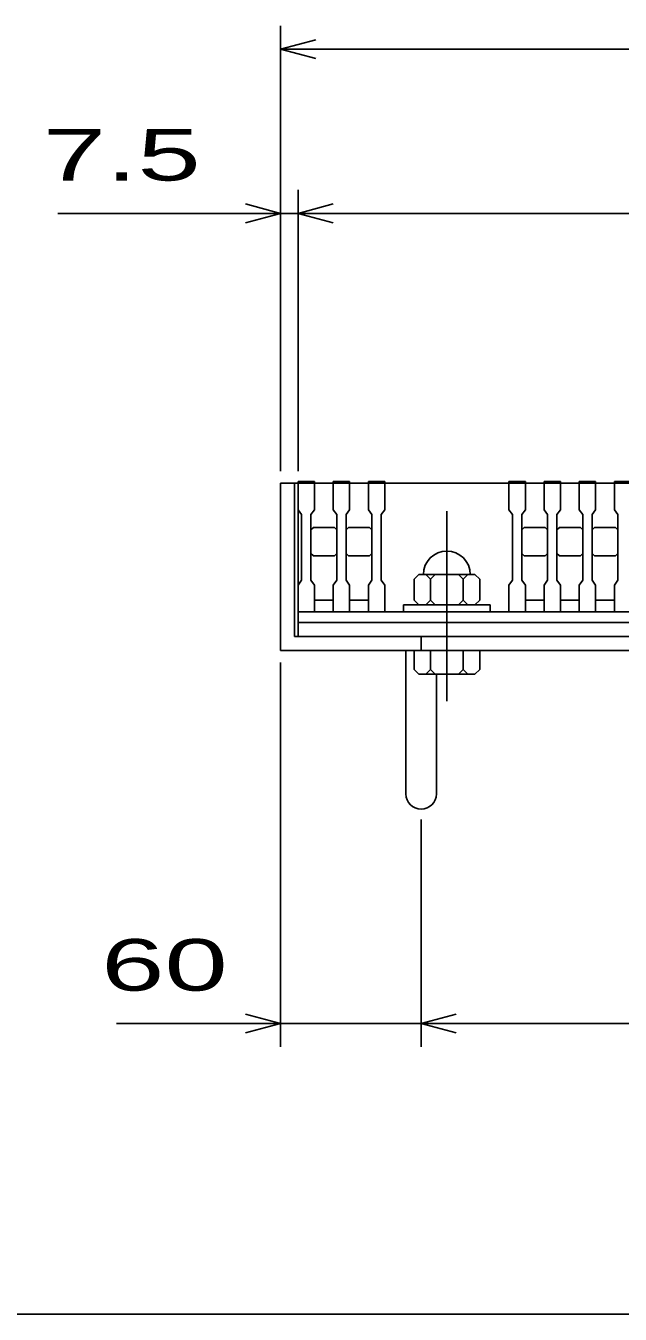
# Model space of a CAD drawing. Units: millimetres, scale not verified. Extents: x -1820 to 1731, y -1282 to 1054.
# Drawn here: x -1469 to -1215, y -1146 to -597 of the extents above; entities that cross this region are included whole.
import ezdxf
from ezdxf.enums import TextEntityAlignment as Align

# ---------------------------------------------------------------- set-up
doc = ezdxf.new("R2010")
doc.units = ezdxf.units.MM
doc.header["$LTSCALE"] = 10
doc.linetypes.add('CHAIN', pattern=[18.5, 12, -1.5, 3.5, -1.5])
for name, color, linetype, lineweight in [('0_2', 150, 'Continuous', 25), ('16', 3, 'Continuous', 25), ('19', 6, 'Continuous', 25), ('22', 4, 'Continuous', 25)]:
    doc.layers.add(name, color=color, linetype=linetype, lineweight=lineweight)
doc.styles.add('ベクトル', font='')
doc.styles.get('ベクトル').set_extended_font_data('ベクトル')

msp = doc.modelspace()

# ---------------------------------------------------------------- linework, layer by layer
at = {"layer": '0_2'}
msp.add_line((1731, -1146.5), (-1729, -1146.5), dxfattribs=at)
at = {"layer": '16'}
for p, q in [((-1352.5, -792), (-1352.5, -791.3)), ((-1352.5, -791.3), (-1345.5, -791.3)), ((-1352.5, -792), (-1352.5, -803.5)), ((-1345.5, -792), (-1352.5, -792)), ((-1352.5, -792), (-1352.5, -842)), ((-1352.5, -792), (-852.5, -792)), ((-1345.5, -791.3), (-1345.5, -792)), ((-1345.5, -803.5), (-1345.5, -792)), ((-1337.5, -792), (-1337.5, -791.3)), ((-1337.5, -791.3), (-1330.5, -791.3)), ((-1337.5, -792), (-1337.5, -803.5)), ((-1330.5, -792), (-1337.5, -792)), ((-1330.5, -791.3), (-1330.5, -792)), ((-1330.5, -803.5), (-1330.5, -792)), ((-1322.5, -792), (-1322.5, -791.3)), ((-1322.5, -791.3), (-1315.5, -791.3)), ((-1322.5, -792), (-1322.5, -803.5)), ((-1315.5, -792), (-1322.5, -792)), ((-1315.5, -791.3), (-1315.5, -792)), ((-1315.5, -803.5), (-1315.5, -792)), ((-1315.5, -792), (-1262.5, -792)), ((-1262.5, -792), (-1262.5, -791.3)), ((-1262.5, -791.3), (-1255.5, -791.3)), ((-1262.5, -792), (-1262.5, -803.5)), ((-1255.5, -792), (-1262.5, -792)), ((-1255.5, -791.3), (-1255.5, -792)), ((-1255.5, -803.5), (-1255.5, -792)), ((-1247.5, -792), (-1247.5, -791.3)), ((-1247.5, -791.3), (-1240.5, -791.3)), ((-1247.5, -792), (-1247.5, -803.5)), ((-1240.5, -792), (-1247.5, -792)), ((-1240.5, -791.3), (-1240.5, -792)), ((-1240.5, -803.5), (-1240.5, -792)), ((-1232.5, -792), (-1232.5, -791.3)), ((-1232.5, -791.3), (-1225.5, -791.3)), ((-1232.5, -792), (-1232.5, -803.5)), ((-1225.5, -792), (-1232.5, -792)), ((-1225.5, -791.3), (-1225.5, -792)), ((-1225.5, -803.5), (-1225.5, -792)), ((-1217.5, -792), (-1217.5, -791.3)), ((-1217.5, -791.3), (-1210.5, -791.3)), ((-1217.5, -792), (-1217.5, -803.5)), ((-1210.5, -792), (-1217.5, -792)), ((-1352.5, -803.5), (-1351, -805.5)), ((-1351, -805.5), (-1351, -833.5)), ((-1347, -805.5), (-1345.5, -803.5)), ((-1347, -833.5), (-1347, -805.5)), ((-1337.5, -803.5), (-1336, -805.5)), ((-1336, -805.5), (-1336, -833.5)), ((-1332, -805.5), (-1330.5, -803.5)), ((-1332, -833.5), (-1332, -805.5)), ((-1322.5, -803.5), (-1321, -805.5)), ((-1321, -805.5), (-1321, -833.5)), ((-1317, -805.5), (-1315.5, -803.5)), ((-1317, -833.5), (-1317, -805.5)), ((-1262.5, -803.5), (-1261, -805.5)), ((-1261, -805.5), (-1261, -833.5)), ((-1257, -805.5), (-1255.5, -803.5)), ((-1257, -833.5), (-1257, -805.5)), ((-1247.5, -803.5), (-1246, -805.5)), ((-1246, -805.5), (-1246, -833.5)), ((-1242, -805.5), (-1240.5, -803.5)), ((-1242, -833.5), (-1242, -805.5)), ((-1232.5, -803.5), (-1231, -805.5)), ((-1231, -805.5), (-1231, -833.5)), ((-1227, -805.5), (-1225.5, -803.5)), ((-1227, -833.5), (-1227, -805.5)), ((-1217.5, -803.5), (-1216, -805.5)), ((-1216, -805.5), (-1216, -833.5)), ((-1347, -812), (-1346, -811)), ((-1346, -811), (-1337, -811)), ((-1337, -811), (-1336, -812)), ((-1332, -812), (-1331, -811)), ((-1331, -811), (-1322, -811)), ((-1322, -811), (-1321, -812)), ((-1257, -812), (-1256, -811)), ((-1256, -811), (-1247, -811)), ((-1247, -811), (-1246, -812)), ((-1242, -812), (-1241, -811)), ((-1241, -811), (-1232, -811)), ((-1232, -811), (-1231, -812)), ((-1227, -812), (-1226, -811)), ((-1226, -811), (-1217, -811)), ((-1217, -811), (-1216, -812)), ((-1346, -823), (-1347, -822)), ((-1337, -823), (-1346, -823)), ((-1336, -822), (-1337, -823)), ((-1331, -823), (-1332, -822)), ((-1322, -823), (-1331, -823)), ((-1321, -822), (-1322, -823)), ((-1256, -823), (-1257, -822)), ((-1247, -823), (-1256, -823)), ((-1246, -822), (-1247, -823)), ((-1241, -823), (-1242, -822)), ((-1232, -823), (-1241, -823)), ((-1231, -822), (-1232, -823)), ((-1226, -823), (-1227, -822)), ((-1217, -823), (-1226, -823)), ((-1216, -822), (-1217, -823)), ((-1351, -833.5), (-1352.5, -835.5)), ((-1345.5, -835.5), (-1347, -833.5)), ((-1336, -833.5), (-1337.5, -835.5)), ((-1330.5, -835.5), (-1332, -833.5)), ((-1321, -833.5), (-1322.5, -835.5)), ((-1315.5, -835.5), (-1317, -833.5)), ((-1301, -831), (-1303, -833)), ((-1303, -833), (-1303, -842)), ((-1277, -831), (-1301, -831)), ((-1296, -833), (-1298, -831)), ((-1294, -831), (-1296, -833)), ((-1296, -842), (-1296, -833)), ((-1282, -833), (-1284, -831)), ((-1280, -831), (-1282, -833)), ((-1282, -842), (-1282, -833)), ((-1275, -833), (-1277, -831)), ((-1275, -842), (-1275, -833)), ((-1261, -833.5), (-1262.5, -835.5)), ((-1255.5, -835.5), (-1257, -833.5)), ((-1246, -833.5), (-1247.5, -835.5)), ((-1240.5, -835.5), (-1242, -833.5)), ((-1231, -833.5), (-1232.5, -835.5)), ((-1225.5, -835.5), (-1227, -833.5)), ((-1216, -833.5), (-1217.5, -835.5)), ((-1352.5, -835.5), (-1352.5, -847)), ((-1345.5, -847), (-1345.5, -835.5)), ((-1337.5, -835.5), (-1337.5, -847)), ((-1330.5, -847), (-1330.5, -835.5)), ((-1322.5, -835.5), (-1322.5, -847)), ((-1315.5, -847), (-1315.5, -835.5)), ((-1262.5, -835.5), (-1262.5, -847)), ((-1255.5, -847), (-1255.5, -835.5)), ((-1247.5, -835.5), (-1247.5, -847)), ((-1240.5, -847), (-1240.5, -835.5)), ((-1232.5, -835.5), (-1232.5, -847)), ((-1225.5, -847), (-1225.5, -835.5)), ((-1217.5, -835.5), (-1217.5, -847)), ((-1345.5, -842), (-1337.5, -842)), ((-1330.5, -842), (-1322.5, -842)), ((-1307.5, -847), (-1307.5, -844)), ((-1307.5, -844), (-1270.5, -844)), ((-1303, -842), (-1301, -844)), ((-1298, -844), (-1296, -842)), ((-1296, -842), (-1294, -844)), ((-1284, -844), (-1282, -842)), ((-1282, -842), (-1280, -844)), ((-1277, -844), (-1275, -842)), ((-1270.5, -844), (-1270.5, -847)), ((-1255.5, -842), (-1247.5, -842)), ((-1240.5, -842), (-1232.5, -842)), ((-1225.5, -842), (-1217.5, -842)), ((-1352.5, -847), (-1345.5, -847)), ((-1352.5, -847), (-852.5, -847)), ((-1352.5, -851.5), (-1352.5, -847)), ((-852.5, -851.5), (-1352.5, -851.5)), ((-1352.5, -851.5), (-1352.5, -857.5)), ((-1337.5, -847), (-1330.5, -847)), ((-1322.5, -847), (-1315.5, -847)), ((-1262.5, -847), (-1315.5, -847)), ((-1270.5, -847), (-1307.5, -847)), ((-1262.5, -847), (-1255.5, -847)), ((-1247.5, -847), (-1240.5, -847)), ((-1232.5, -847), (-1225.5, -847)), ((-1217.5, -847), (-1210.5, -847)), ((-1352.5, -857.5), (-852.5, -857.5))]:
    msp.add_line(p, q, dxfattribs=at)
at = {"layer": '16', "linetype": 'CHAIN'}
msp.add_line((-1289, -804), (-1289, -885), dxfattribs=at)
at = {"layer": '16'}
msp.add_arc((-1289, -831), 10, 0, 180, dxfattribs=at)
at = {"layer": '19'}
for p, q in [((-1352.5, -792), (-1360, -792)), ((-1360, -792), (-1360, -863.5)), ((-1354, -857.5), (-1354, -792)), ((-346, -857.5), (-1354, -857.5)), ((-1300, -863.5), (-1300, -857.5)), ((-1360, -863.5), (-340, -863.5)), ((-1306.5, -924.61), (-1306.5, -863.5)), ((-1303, -863.5), (-1303, -871.5)), ((-1275, -863.5), (-1303, -863.5)), ((-1296, -863.5), (-1296, -871.5)), ((-1282, -863.5), (-1282, -871.5)), ((-1275, -871.5), (-1275, -863.5)), ((-1303, -871.5), (-1301, -873.5)), ((-1301, -873.5), (-1277, -873.5)), ((-1296, -871.5), (-1298, -873.5)), ((-1294, -873.5), (-1296, -871.5)), ((-1293.5, -924.61), (-1293.5, -873.5)), ((-1282, -871.5), (-1284, -873.5)), ((-1280, -873.5), (-1282, -871.5)), ((-1277, -873.5), (-1275, -871.5))]:
    msp.add_line(p, q, dxfattribs=at)
msp.add_arc((-1300, -924.61), 6.5, 180, 0, dxfattribs=at)
at = {"layer": '22'}
for p, q in [((-1360, -787), (-1360, -597)), ((-1360, -607), (-1345, -603)), ((-1345, -611), (-1360, -607)), ((-1360, -607), (-340, -607)), ((-1360, -787), (-1360, -667)), ((-1352.5, -787), (-1352.5, -667)), ((-1360, -677), (-1375, -673)), ((-1352.5, -677), (-1337.5, -673)), ((-1455, -677), (-1360, -677)), ((-1375, -681), (-1360, -677)), ((-1360, -677), (-1352.5, -677)), ((-1337.5, -681), (-1352.5, -677)), ((-1352.5, -677), (-852.5, -677)), ((-1360, -1032.5), (-1360, -868.5)), ((-1300, -1032.5), (-1300, -935.5)), ((-1360, -1022.5), (-1375, -1018.5)), ((-1300, -1022.5), (-1285, -1018.5)), ((-1430, -1022.5), (-1360, -1022.5)), ((-1375, -1026.5), (-1360, -1022.5)), ((-1360, -1022.5), (-1300, -1022.5)), ((-1285, -1026.5), (-1300, -1022.5)), ((-1300, -1022.5), (-400, -1022.5))]:
    msp.add_line(p, q, dxfattribs=at)

# ---------------------------------------------------------------- texts
at = {"layer": '22', "color": 2, "style": 'ベクトル', "width": 1.65}
for s, p in [(' 7.5 ', (-1475, -652)), (' 60 ', (-1450, -997.5))]:
    msp.add_text(s, height=21.99, dxfattribs=at).set_placement(p, align=Align.MIDDLE_LEFT)

doc.saveas('drawing.dxf')
